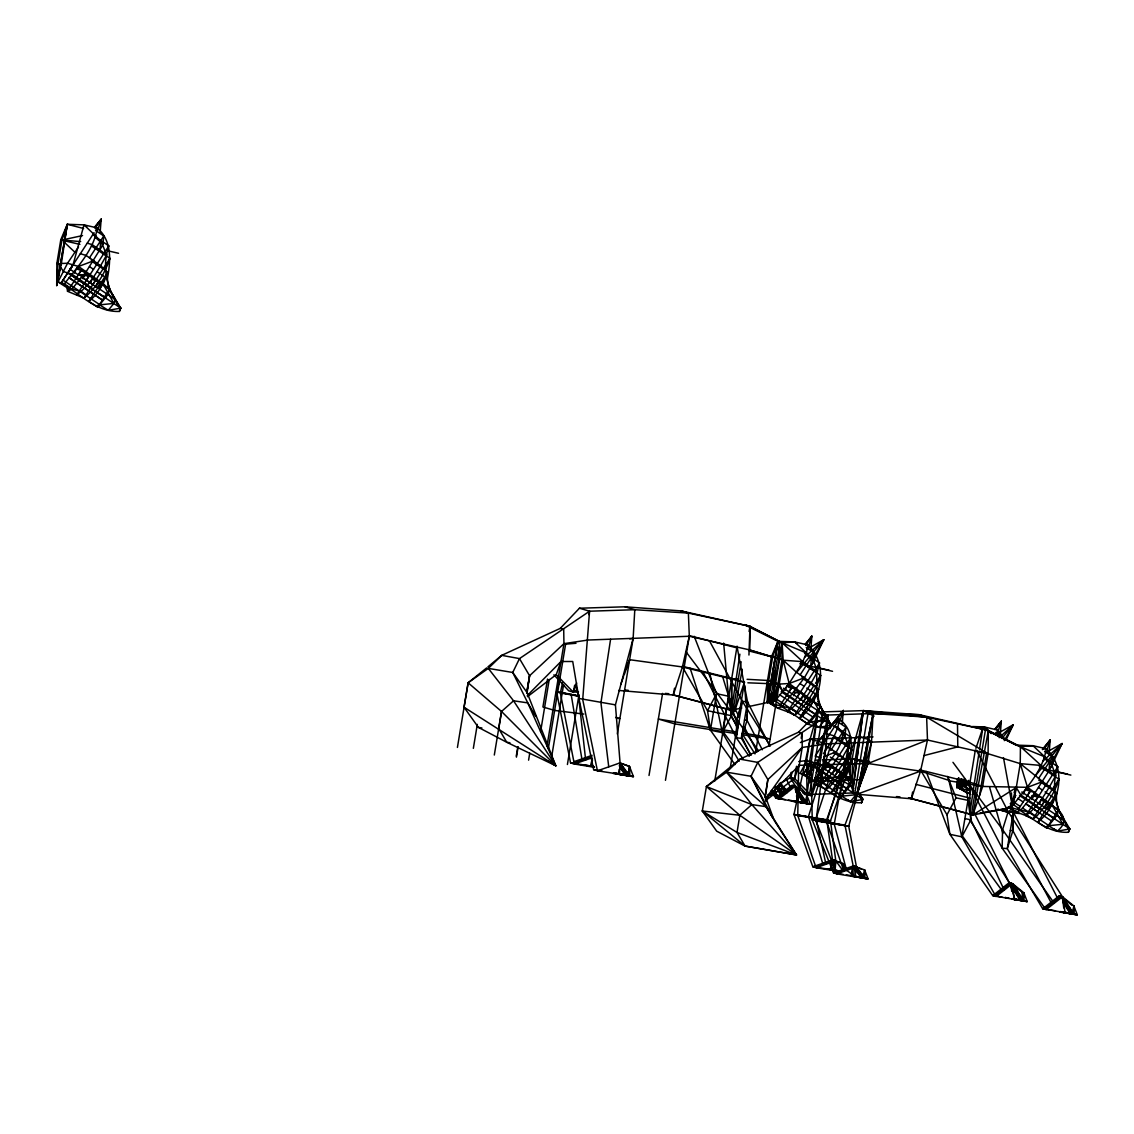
<?xml version="1.0" encoding="UTF-8"?>
<svg xmlns="http://www.w3.org/2000/svg" width="1134" height="1134" viewBox="0 0 1134 1134"><rect width="100%" height="100%" fill="white"/><g stroke="black" fill="none" stroke-linecap="round" stroke-linejoin="round"><path stroke-width="1.5" d="M83.576 228.487L67.317 224.291L61.945 240.039L58.032 263.655L56.7 285.527L56.87 263.4L60.797 239.699L67.317 224.291L84.001 224.858L97.255 227.92C112.309 240.89 110.65 261.018 107.418 278.624C107.971 289.921 115.002 298.979 120.828 308.136L119.41 311.439C96.149 312.346 79.834 293.678 61.208 282.876L94.094 232.725M747.065 679.309L767.534 680.443L767.449 702.584L772.339 704.03L779.228 684.071L789.179 683.519L804.389 677.778L812.199 664.113L823.752 639.732L807.167 648.988M625.628 669.499L629.625 659.704L682.413 666.948L744.443 682.214L734.648 711.16L731.487 710.224L731.728 678.458L682.172 666.253M748.95 655.041L749.971 626.62L782.106 642.794L806.416 653.014C820.392 663.036 815.729 679.975 816.891 694.405C818.436 705.192 824.673 714.009 829.564 723.449M737.554 728.255L731.416 715.71L731.728 678.458L744.443 682.214L738.645 717.269M771.12 694.603L768.668 698.983L769.901 703.307L778.165 708.325L787.535 711.755C801.072 701.889 809.265 686.368 817.288 672.008L802.773 661.646L783.183 660.201L749.787 649.938L750.028 626.308L681.01 610.9L624.976 606.803L579.446 608.221L560.253 628.378L501.71 655.353L487.918 666.863M976.87 750.424L975.353 749.971L970.009 782.262L969.726 813.999L972.887 814.935L1010.578 807.805L1016.277 787.577L1020.246 763.636L1020.43 746.597L988.338 730.438L919.305 714.703L863.328 710.621L817.798 712.039L798.563 732.181L740.006 759.142L706.425 786.571L702.315 811.008L716.702 831.179L745.066 846.077L796.479 854.951L766.06 806.671L751.034 776.28L757.781 762.402L827.933 715.03L873.152 713.513L919.305 714.703L926.634 717.17L988.338 730.438L988.083 753.727L982.668 786.457L972.887 814.935L908.462 797.882M779.143 658.982L779.313 646.437M839.628 871.592L816.111 867.723L797.755 815.559L798.69 765.096M749.205 756.335L736.306 737.809L736.76 719.31L742.359 701.308L709.416 640.795M751.119 755.187L741.452 738.319L747.065 720.331L747.519 701.818L737.128 647.075M977.111 751.658L1008.183 811.646L1062.473 896.796L1073.855 905.91L1077.3 914.812L1042.699 908.788L1007.275 848.657L1012.889 830.669L1013.342 812.157L1003.477 757.611M624.976 606.803L634.799 609.709L633.126 638.513L615.422 704.852L620.071 762.884L619.504 774.508L633.452 776.62L629.483 766.371L620.071 762.884L597.434 770.808L593.649 769.688L578.935 698.459L572.727 661.491L560.976 661.519L527.253 695.553M579.446 608.221L589.581 611.212L582.706 699.565L597.434 770.808L631.567 776.067L615.436 773.317M817.855 701.478L830.088 723.605C823.752 713.201 816.041 702.045 818.606 689.231C823.015 673.596 820.194 656.26 807.904 644.948L794.665 641.901L777.967 641.334L772.608 657.082L768.696 680.698L767.364 702.556L746.895 706.95M964.58 778.916L961.731 789.037L956.841 787.591L957.351 779.186M830.031 728.467L830.201 726.029M861.5 802.744L861.67 800.306M100.146 232.342L101.181 219.188L94.632 227.211M810.682 651.029L811.845 636.217L805.296 644.254M842.264 723.648L843.299 710.494L828.018 729.219M1000.287 734.421L1001.322 721.252L994.773 729.275M1049.134 753.189L1050.169 740.02L1042.529 749.39M822.462 745.024L816.82 743.351L831.534 725.406L839.373 719.225C861.769 736.235 843.625 762.516 853.236 783.424L850.075 777.329M975.92 748.312L982.696 728.439L1016.305 745.137L1032.989 745.704L1046.243 748.752C1058.518 760.064 1061.339 777.4 1056.945 793.035C1054.181 806.331 1062.87 817.486 1068.611 828.614L1069.816 828.982L1068.398 832.285C1049.177 833.263 1034.732 819.981 1019.75 810.115M837.473 728.127L842.945 731.799C842.236 751.53 824.801 765.266 814.028 780.419L823.482 782.914L829.464 787.095C839.16 776.025 847.693 763.905 852.116 749.687L833.504 737.185M1069.234 828.798C1055.91 811.122 1050.424 788.087 1057.838 766.754L1044.315 757.71L1049.815 761.325L1048.964 770.836L1035.101 792.638L1020.898 809.959L1016.532 812.142L1008.225 807.11L1030.352 812.44L1036.334 816.636C1046.03 805.551 1054.549 793.446 1058.972 779.228L1038.999 765.804M616.612 773.657L613.863 772.849L629.682 775.514L624.834 774.65L625.288 769.958M628.023 775.585L626.705 775.202L627.017 772.084M629.483 766.371L628.59 775.755L629.894 776.152L629.483 766.371L627.938 775.727M804.417 799.626L803.878 802.872L802.815 802.418L803.127 799.158M803.949 802.744L794.92 801.327L808.67 803.652L804.445 802.9L804.757 799.64M805.523 803.354L806.869 795.217L810.3 804.134L806.09 803.382L806.869 795.217L795.473 786.103L789.888 777.173M852.669 875.859L864.845 877.914L860.621 877.163L860.933 873.903M834.341 862.648L832.512 859.87L826.714 819.726L855.759 737.681L863.328 710.621L873.152 713.513L871.479 742.331L848.714 826.218L856.482 866.943L855.107 876.795L868.105 878.893L854.356 876.568L868.105 878.893L864.661 869.976L854.838 866.461L853.463 876.313L866.475 878.411L862.251 877.659L862.563 874.385M863.881 878.141L864.661 869.976L865.015 878.467L863.881 878.141L856.482 866.943L853.207 865.979L833.504 872.854L812.227 819.839L811.122 765.266M1061.027 911.75L1074.04 913.848L1069.816 913.097L1070.127 909.837M1071.758 910.319L1071.446 913.579L1075.67 914.33L1065.039 912.317M1059.61 912.048L1077.3 914.812L1073.076 914.061L1073.855 905.91L1074.21 914.401L1063.536 912.501L1072.58 913.919M58.004 281.941L64.425 283.84C77.381 266.703 93.994 250.047 97.255 227.92L95.568 230.471L103.789 235.971L102.91 244.093L101.536 247.07L86.113 271.791L71.91 289.113L67.544 291.296L66.963 287.653L58.004 281.941L67.544 263.244L78.544 246.886M806.231 647.514L814.453 653L813.574 661.122L812.199 664.113M837.7 721.777L845.907 727.277L845.028 735.399L842.094 741.31L837.587 739.978M1044.556 751.318L1052.777 756.803L1051.898 764.926L1048.964 770.836L1044.457 769.504M785.182 792.184L785.55 788.924L779.256 783.877M1011.897 898.624L1023.974 900.651L1019.664 899.872L1020.019 896.625M926.152 771.446L949.895 834.312L992.732 895.619L1024.059 901.176L1023.832 892.713L1022.925 900.835L1027.234 901.615L1023.832 892.713L1012.506 883.627L1009.217 882.649L970.024 820.151M774.777 682.753L772.254 704.001L771.73 692.25L767.364 702.556L777.967 641.334L744.315 624.636L750.028 626.308L782.106 642.794L802.773 661.646L789.179 683.519L775.089 700.869L769.901 703.307L778.207 708.339L782.573 706.156L804.389 677.778L796.635 672.419L783.183 660.201L748.525 649.697M1011.159 802.929L1010.578 807.805L979.946 813.05M1011.415 802.574L1010.578 807.805L1008.225 807.11L1016.503 812.128L1025.859 815.559C1039.396 805.693 1047.603 790.171 1055.612 775.812L1041.097 765.45L1020.246 763.636L988.083 753.727L927.484 740.02L826.36 743.847L822.816 765.28L811.632 795.94L807.039 794.58L817.798 712.039L827.933 715.03L826.36 743.847L815.984 820.945L836.793 873.832L855.986 877.05L846.63 870.388L843.342 869.409L826.714 821.923L839.585 780.461M908.688 797.897L969.726 813.999L979.252 751.119L988.083 753.727L926.634 717.17L863.328 710.621L852.527 792.949L807.039 794.58L791.078 777.357L791.022 772.481M874.101 716.164L863.328 710.621L852.527 792.949L856.964 794.254L911.41 798.761L920.524 771.148L927.484 740.02L926.634 717.17L873.152 713.513L856.964 794.254L920.524 771.148L951.213 781.142L982.668 786.457L1027.503 787.322L1042.713 781.581L1054.464 790.483L1052.069 789.774M618.484 774.21L619.164 769.362M619.618 766.116L620.071 762.884L629.994 776.166L613.097 773.431M852.045 874.172L853.193 865.965L844.958 825.113L867.964 763.522L871.479 742.331L868.842 739.524L859.019 736.618L855.759 737.681L810.13 739.056L800.377 742.543M486.656 667.912L468.129 682.781L464.019 707.219L478.406 727.39L506.77 742.274L555.773 765.748L527.112 692.647L529.578 675.751L563.938 643.658L588.007 640.03L689.302 636.259L749.787 649.938M591.523 766.244L592.472 759.794M831.066 869.693L832.271 861.5M832.696 870.175L834.156 860.352L843.937 863.853L846.205 869.792M834.355 870.657L835.801 860.834L830.471 820.832L852.244 758.873L855.759 737.681L873.038 736.887M672.235 694.603L731.487 710.224L739.878 654.19M56.7 285.527L61.193 264.704L67.317 224.291L56.87 285.13M610.574 639.278L600.935 702.768L608.745 766.839M797.33 643.658L794.665 641.901L782.106 642.794L777.967 641.334L771.857 681.747L767.364 702.556L777.967 641.334L782.843 642.595M979.521 749.376L982.696 728.439M772.339 704.03L782.106 642.794L783.183 660.201L789.179 683.519L820.123 706.213L831.491 725.179L830.06 728.482L818.89 727.333L808.358 724.328L781.425 706.312M963.135 780.32L961.731 789.037L961.278 778.959M535.815 716.504L527.764 702.882L513.56 700.798L501.526 711.472L498.719 728.652L506.77 742.274L509.931 742.742M739.822 815.261L702.315 811.008L737.015 832.455L796.479 854.951L739.822 815.261L706.425 786.571L726.596 772.183L751.034 776.28L773.317 818.776L766.06 806.671L751.856 804.587L739.822 815.261L737.015 832.455L745.066 846.077L796.479 854.951L774.111 820.293M457.427 747.434L468.129 682.781L488.3 668.394L501.71 655.353L519.485 658.599L589.581 611.212L634.799 609.709L688.381 613.083L750.028 626.308L749.078 631.496M473.346 748.355L477.315 724.385M494.311 755.031L501.526 711.472L468.129 682.781M516.268 756.08L517.714 747.349M526.686 693.214L529.578 675.751L519.485 658.599L512.738 672.476L527.764 702.882L555.773 765.748L548.53 761.283M516.438 757.158L518.167 746.696M528.586 760.149L529.748 753.174M547.538 679.068L542.917 706.978L554.639 710.437L583.826 714.094M540.592 731.685L549.239 679.422M546.928 746.413L563.938 643.658L563.711 629.441L560.253 628.378M548.317 748.638L565.611 644.155L576.001 643.276M551.748 756.208L563.598 684.624M567.411 764.5L578.978 694.646M617.321 733.981L633.126 638.513L629.668 638.811M624.182 774.621L624.962 769.943M626.067 775.174L626.578 772.056M649.017 775.472L662.596 693.384M665.46 780.32L689.302 636.259L688.381 613.083L681.01 610.9L688.381 613.083M714.76 780.972L737.072 646.182M733.06 710.692L741.154 661.802M730.339 767.449L737.78 722.471M747.519 701.818L741.452 738.319L736.306 737.809L742.359 701.308L747.519 701.818L769.646 745.832M755.57 752.692L771.46 656.742L777.967 641.334M806.005 653.864L819.513 662.951L817.288 672.008L814.169 671.087L800.675 662.001L820.647 675.425C816.225 689.642 807.691 701.748 798.01 712.832L792.014 708.637L769.901 703.307L780.036 642.057M768.994 745.917L783.183 660.201M785.011 792.184L785.55 788.924M780.376 783.197L791.078 777.357L791.929 772.155M765.748 800.491L794.537 778.42L796.536 766.286M801.185 738.262L802.021 733.244L798.563 732.181M802.021 733.244L802.234 747.448L799.272 765.308L794.537 778.42L811.632 795.94L827.933 715.03L816.962 781.326L862.209 779.597L873.152 713.513L856.964 794.254L867.964 763.522L927.484 740.02M802.248 802.39L802.787 799.144M809.336 795.26L822.859 713.527M863.328 710.621L852.385 776.705L815.587 778.023M854.738 793.602L868.247 712.067M860.054 877.149L860.593 873.889M861.684 877.631L862.223 874.371M863.314 878.113L864.661 869.976M960.952 778.86L959.378 788.343L970.789 794.509M976.544 813.631L971.427 814.51L985.517 729.446L1016.305 745.137L1044.74 756.817L1051.898 764.926L1055.612 775.812L1052.494 774.891M979.606 795.359L986.58 753.288M1074.295 914.415L1062.473 896.796L1045.987 909.766L1002.13 848.147L1002.584 829.649L1008.183 811.646L1013.342 812.157L1007.275 848.657L1002.13 848.147L967.926 782.191M1019.225 899.886L1019.764 896.64M1022.485 900.85L1023.832 892.713M1069.249 913.083L1070.057 908.192M1070.879 913.565L1071.417 910.304M1072.509 914.047L1073.855 905.91M526.871 691.91L529.578 675.751M764.897 797.33L767.86 779.554L802.234 747.448L826.36 743.847L810.13 739.056L817.798 712.039L806.827 778.335L812.086 778.137M960.597 779.625L958.145 784.005L959.378 788.343L964.566 785.905L965.431 780.773M1009.529 806.501L1013.413 804.672L1016.277 787.577L972.887 814.935L988.338 730.438M734.988 764.585L710.423 730.168L716.575 693.696L694.206 636.316M739.17 761.24L722.372 732.692L728.51 696.205L723.634 643.091M1024.059 901.176L1012.506 883.627L996.021 896.597L961.83 836.821L967.968 800.349L965.558 781.312M818.238 741.452L818.521 739.779M56.799 285.555L67.317 224.291M959.959 780.235L956.841 787.591L958.528 777.881M911.41 798.761L912.615 791.986M742.246 669.244L734.648 711.16L673.284 695.014L618.625 690.45M846.63 870.388L834.227 824.135L848.927 743.082M674.532 688.196L673.284 695.014L682.413 666.948L689.302 636.259M802.773 661.646L806.416 653.014L807.904 644.948M972.462 726.525L984.142 726.922L997.381 729.984L996.644 734.01L1013.229 724.768L1006.014 740.006M1010.224 803.737L1013.413 804.672C1026.369 787.549 1042.982 770.893 1046.243 748.752M553.916 674.801L568.687 690.776L573.28 692.123L574.669 685.219M588.886 614.671L589.581 611.212M842.293 869.764L835.786 860.834L816.111 867.723L812.823 866.759L793.984 814.453L810.13 739.056L806.586 760.489L807.039 794.58M956.841 787.591L958.91 777.981M594.457 767.335L574.328 763.99L560.352 692.973L562.606 682.597M851.081 875.604L853.193 865.965L861.401 869.013M119.41 311.439L120.218 307.952M830.06 728.482L831.491 725.179L818.932 727.348L811.108 721.834L809.251 721.281L808.358 724.328L799.513 718.403L818.606 689.231L803.269 678.897M803.354 774.196L811.533 761.722L803.326 774.196C821.966 784.955 838.267 803.652 861.528 802.744L862.053 800.42M1068.398 832.285L1069.206 828.798M592.43 758.093L590.502 765.946L570.544 762.87L556.596 691.868L559.728 680.202M832.129 861.457L830.187 869.438L812.823 866.759L832.512 859.87L835.786 860.834L835.078 870.884L830.187 869.438L838.154 870.742M95.355 236.822L108.85 245.908C101.649 266.603 106.681 288.816 118.9 306.407M107.957 286.009L109.474 289.17L108.212 294.23L97.694 307.286L88.849 301.361C96.362 295.407 102.925 286.448 104.852 276.909L107.418 278.624L101.195 274.471M787.832 684.61L820.109 706.198L811.306 700.373L799.513 718.403C807.025 712.45 813.588 703.491 815.516 693.951L818.082 695.666L806.756 688.097M837.445 728.17L850.968 737.213C846.758 752.239 845.822 769.263 853.25 783.452C845.766 773.119 832.937 767.605 823.171 759.553M859.274 793.729L862.96 799.442L850.387 801.61L840.719 795.558L839.826 798.605L851.591 780.49L823.397 761.623L851.577 780.476L850.33 785.536L839.826 798.605L830.967 792.666C838.494 786.727 845.043 777.754 846.985 768.214L849.536 769.929L830.258 757.03M1038.843 780.433L1042.713 781.581L1020.246 763.636L1027.503 787.322L1058.461 810.016L1057.2 815.062L1046.682 828.132L1037.837 822.207C1045.35 816.253 1051.913 807.295 1053.84 797.755L1056.406 799.47L1050.183 795.303M818.932 727.348L824.56 720.459L825.963 716.617L817.288 710.749L808.358 724.328L818.876 711.259L820.123 706.213M86.666 226.616L84.001 224.858L73.03 264.86L70.11 269.339L78.331 274.839L89.302 275.746L108.85 245.908M108.042 291.438L97.694 307.286L98.587 304.238L108.269 310.305L120.828 308.136L67.771 272.869L95.355 291.381M1022.911 808.244L1048.525 825.368L1046.682 828.132L1047.575 825.084L1057.257 831.151L1069.816 828.982L1058.461 810.016L1055.584 814.538L1036.632 801.922M58.032 263.655L61.179 264.761L56.87 263.4M829.606 777.513L815.984 818.748L825.963 864.278L822.674 863.314L808.471 816.537L832.937 738.362M97.652 230.301L101.181 219.188L94.561 227.395M808.315 647.33L811.845 636.217L805.225 644.438M839.77 721.607L843.299 710.494L816.82 743.351M997.792 732.366L1001.322 721.252L994.702 729.474M1047.15 749.546L1050.169 740.02L1042.444 749.617M92.605 261.855L107.957 272.188L103.109 284.053L99.523 288.348M818.606 689.231L813.773 701.096L810.186 705.391M842.633 758.462L850.075 763.494L845.227 775.358L841.641 779.653M1041.593 782.701L1056.945 793.035L1052.097 804.899L1048.511 809.194M620.822 684.298L623.572 676.601M624.125 675.07L629.625 659.704M527.452 696.701L556.241 674.631L560.976 661.519M578.51 691.938L573.28 692.123L576.639 682.937M91.386 245.88L109.984 258.382C104.725 273.393 96.277 287.951 83.973 298.1L67.516 291.296L81.279 270.317L78.303 274.825L89.302 275.746L76.843 294.712C90.422 284.903 98.601 269.325 106.624 254.966L100.798 240.521L99.976 250.004L106.624 254.966L103.506 254.044M769.901 703.307L771.857 698.459M961.986 781.879L959.378 788.343L967.685 793.375L970.591 791.915M1014.094 792.567L1015.398 789.335M861.528 802.744L862.96 799.442L812.624 766.003M809.081 778.959L809.633 782.602L811.575 779.696L800.136 773.246L807.125 760.205M1050.523 767.916L1062.076 743.535L1045.491 752.778M74.334 273.124L76.389 268.928L86.113 271.791M784.997 690.167L787.053 685.957L796.763 688.834M806.558 704.313L808.84 699.65L806.43 697.112L813.758 685.928L816.14 686.68L804.389 677.778L801.809 677.012M816.452 764.429L818.521 760.234M838.026 778.576L840.308 773.912L845.227 775.358L853.576 790.781M1023.322 793.956L1025.377 789.76L1035.101 792.638M1058.972 779.228L1044.754 800.916L1047.178 803.453L1044.882 808.117L1048.922 809.307M90.21 283.231L92.293 279.049C107.135 281.515 113.627 296.215 120.247 307.966M800.873 700.273L802.957 696.092L809.903 698.133M832.342 774.536L834.426 770.355L841.371 772.41M1039.198 804.077L1041.281 799.895L1048.227 801.936M82.867 278.652L85.064 274.485M793.531 695.681L794.991 692.917M824.985 769.958L827.182 765.79M1031.855 799.484L1034.052 795.331L1042.529 797.84M722.372 732.692L731.416 715.71L728.51 696.205L716.575 693.696L707.531 710.678L710.423 730.168L722.372 732.692L709.799 673.057M970.718 813.007L970.874 819.839L961.83 836.821L949.895 834.312L946.989 814.807L956.033 797.826L947.514 776.436M814.297 784.303L819.003 786.032C832.526 776.152 840.733 760.645 848.756 746.271L842.931 731.841M814.014 657.068L823.752 639.732L804.587 657.323M1004.299 740.658L1013.229 724.768L999.182 737.667M1052.338 760.871L1062.076 743.535L1042.926 761.127M963.971 781.198L959.378 788.343L962.766 789.037L959.378 788.343L964.098 780.802L959.378 788.343L970.463 790.823M831.491 725.179L824.56 720.459L813.773 701.096L808.84 699.65L806.146 704.186L810.597 705.504M837.615 778.463L840.308 773.912L843.129 775.557M1044.471 807.989L1047.178 803.453L1052.097 804.899L1062.884 824.262L1069.816 828.982M1046.682 828.132L1058.461 810.016C1066.003 818.153 1065.648 824.106 1057.257 831.151L1054.464 829.408M851.591 780.49L848.714 784.997L853.874 788.201M773.572 697.594L777.258 691.896M1011.911 801.398L1015.582 795.699M97.694 307.286L99.494 304.507L63.022 280.112M88.821 301.361L107.957 272.188M788.995 691.882L791.943 687.36L780.079 705.419L782.573 706.156L775.089 700.869L781.907 659.832L782.106 642.794L774.777 682.838L772.254 704.001L777.952 683.774L782.46 691.145L803.524 705.858L801.171 705.164M792.014 708.637L789.973 708.041L798.01 712.832L794.636 715.143L787.506 711.755L819.513 662.951M788.158 710.805L794.636 715.143L806.43 697.112L813.773 701.096M827.919 786.642L829.464 787.095L826.091 789.406L818.961 786.018L850.968 737.213M850.075 763.494L830.939 792.666M1027.319 795.685L1030.267 791.163L1026.157 788.413L1030.239 791.206L1018.403 809.222L1020.898 809.959L1013.413 804.672M1057.838 766.754L1025.831 815.559L1032.932 818.932L1044.754 800.916L1052.097 804.899M1037.808 822.193L1056.945 793.035M61.236 282.89L73.03 264.86L70.081 269.339M773.714 697.155L776.436 693.002L773.686 697.155M1012.038 800.958L1015.667 795.416L1012.01 800.958L1014.944 796.536M89.444 257.857L103.789 235.971M83.944 298.1L109.984 258.382M800.108 674.9L814.453 653M815.488 683.292L820.647 675.425M822.49 744.981L815.162 756.165L820.647 757.781M823.355 743.663L839.373 719.225C837.983 732.096 830.414 743.096 823.44 753.628M816.267 772.481L820.449 766.145L817.685 764.302M830.712 750.481L845.907 727.277M826.062 789.406L845.227 760.191M847.807 756.25L852.116 749.687M1038.432 778.704L1052.777 756.803M86.368 280.169L89.302 275.746M97.694 287.809L100.642 283.33L109.445 289.156L115.243 299.461M797.032 697.212L799.952 692.775L804.19 694.036M803.51 701.549L806.43 697.112M828.5 771.474L831.42 767.052L823.567 766.4L831.42 767.052M834.978 775.812L837.898 771.375L845.227 775.358M842.775 774.635L839.812 779.115L842.066 779.767M1041.834 805.353L1044.754 800.916M1046.682 808.641L1049.63 804.176L1042.174 799.186L1058.433 810.002L1049.63 804.176M95.072 228.373L101.181 219.188M805.735 645.416L811.845 636.217M808.358 724.328L810.186 721.564L776.421 698.983M835.446 722.315L843.299 710.494M839.826 798.605L841.655 795.827L814.708 777.811M996.091 729.134L1001.322 721.252M1044.06 749.22L1050.169 740.02M765.379 799.116L802.234 747.448M800.136 773.246L806.558 775.146L819.528 759.057M958.145 784.005L964.566 785.905L968.776 780.348M108.269 310.305L113.896 303.416L115.299 299.574L81.01 276.639L92.86 284.549L95.766 280.07L103.109 284.053L113.896 303.416L100.444 304.791M847.608 799.867L850.358 801.596L856.014 794.721L842.562 796.096M1016.262 811.023L1008.409 812.369L997.835 809.364L1008.409 812.369L1012.152 807.791M796.635 672.419L823.752 639.732M1001.932 738.39L1013.229 724.768M1034.973 776.223L1062.076 743.535M765.549 799.342L799.272 765.308L867.964 763.522L920.524 771.148M793.687 853.009L796.479 854.951L751.856 804.587L726.596 772.183L740.006 759.142L757.781 762.402L767.86 779.554L765.407 796.437L766.145 801.568M777.343 798.591L793.843 785.621L798.903 789.675M994.376 896.101L1010.848 883.131L1022.202 892.231L1023.903 896.682M1073.076 914.061L1062.473 896.796L1059.199 895.832L1042.699 908.788L1055.485 910.786M1044.343 909.27L1060.829 896.314L1072.225 905.428M809.662 782.602L812.582 781.156M61.208 263.513L67.544 263.244L78.515 266.476L93.725 260.735L105.476 269.637L103.081 268.928M823.681 756.633L835.857 752.04L847.608 760.942L845.199 760.234M573.776 761.736L592.076 755.329M572.443 763.437L583.755 759.468M585.371 758.901L591.835 756.633M591.367 758.022L574.328 763.99L570.544 762.87M814.467 867.241L834.156 860.352M835.148 873.35L854.838 866.461L863.47 878L863.243 874.597M924.012 755.584L957.791 746.867L957.493 723.804M819.769 764.387L817.898 764.855L814.694 762.884L811.179 762.87L809.619 761.382M971.427 814.51L974.857 813.688M63.66 239.671L82.541 235.574M731.487 710.224L741.764 708.041M798.747 761.609L806.586 760.489L822.816 765.28M811.108 721.834L824.56 720.459L806.047 708.424M1049.432 825.637L1062.884 824.262L1044.371 812.227M976.289 727.489L984.142 726.922L986.807 728.68M573.946 690.578L577.433 690.464M815.36 760.177L818.876 760.049M822.391 759.936L852.244 758.873L869.551 761.382M747.859 682.81L779.228 684.071L782.46 691.145M735.13 678.656L738.546 678.841M63.646 240.181L80.684 241.599M624.749 690.025L628.279 690.308M665.318 693.413L668.847 693.71M859.544 793.531L852.527 792.949L852.244 758.873L867.964 763.522M896.441 796.578L899.957 796.876M744.485 720.076L747.065 720.331L762.289 749.772M1010.309 830.414L1012.889 830.669L1050.934 902.31L1054.223 903.274L1002.584 829.649L952.957 762.317M1013.144 812.851L1019.537 813.517M616.428 718.191L619.873 718.63L615.634 717.383M1013.626 899.333L1027.234 901.615L1013.272 898.823M559.813 692.321L564.647 693.016M615.422 704.852L578.935 698.459M793.984 814.453L830.471 820.832L793.984 814.453L826.714 819.726M812.227 819.839L848.714 826.218L812.227 819.839L844.958 825.113M1001.974 897.051L992.732 895.619L1009.217 882.649L1018.049 889.736M1008.409 898.043L1005.05 897.518L1009.019 898.156M593.649 769.688L602.069 771.007M785.295 799.598L775.699 798.109L771.304 790.441M788.484 800.094L791.688 800.604M836.694 873.364L833.504 872.854L836.793 873.832L856.482 866.943L865.1 878.481M839.897 873.86L843.086 874.357M846.29 874.853L849.479 875.349M779.483 795.94L773.431 794.991L779.809 796.04M779.597 796.181L775.061 795.473L779.852 796.252M779.724 796.422L768.072 794.523M619.207 773.941L626.138 775.032L619.292 765.762M805.452 799.839L805.594 803.241L796.55 801.809L810.3 804.134L792.609 801.355M807.224 803.722L775.699 798.109L792.184 785.139L795.473 786.103L807.309 803.722L806.869 795.217M837.87 870.869L831.817 869.92L838.196 870.969M837.983 871.11L833.447 870.402L838.239 871.181M974.276 812.922L1010.507 885.2L1014.987 899.744L1011.712 898.78L1020.798 900.212L1020.699 896.824M737.199 733.84L674.801 723.889L658.358 719.041L735.98 731.912M742.387 734.662L770.128 739.084L758.405 735.626L742.869 733.046M559.87 692.392L569.679 693.98M556.596 691.868L576.71 695.61M772.07 794.58L779.823 795.841L771.8 794.509L776.691 795.955L774.706 789.491M773.7 795.062L779.909 796.068M775.33 795.544L779.979 796.295M584.705 765.053L593.876 766.527M794.041 801.072L805.806 802.971M808.67 803.652L794.65 801.256L798.18 802.291L795.473 786.103L778.987 799.073L773.034 790.526M619.32 773.842L629.682 775.514M617.321 773.87L633.452 776.62L618.88 773.912M797.755 815.559L830.471 820.832M815.984 820.945L848.714 826.218M825.141 868.658L838.21 870.756M1011.982 898.851L1025.604 901.133M832.087 869.991L837.346 870.926M833.717 870.473L837.431 871.153M851.832 875.831L864.845 877.914M1075.67 914.33L1062.657 912.232L1065.18 912.983L1062.473 896.796L1063.749 907.937M593.649 766.471L590.502 765.946L593.394 766.797M794.877 801.114L805.636 802.915M617.619 773.955L628.59 775.755L620.071 762.884M1011.712 898.78L1022.429 900.694L1022.202 892.231M865.058 878.155L852.711 876.086L861.755 877.503L853.207 865.979L860.621 877.163M478.406 727.39L481.893 727.971M560.352 692.973L578.595 696.163L585.654 760.021L581.87 758.915L571.082 693.951M731.416 715.71L707.531 710.678L682.413 666.891L684.142 667.458M956.033 797.826L967.968 800.349L970.335 805.055M964.906 818.592L970.874 819.839L1004.256 890.105L1000.968 889.141L961.519 834.822M64.794 240.876L79.904 244.363M108.453 250.954L118.531 253.279M819.117 667.997L829.195 670.307M799.81 663.773L832.54 671.3M1057.441 771.786L1067.519 774.111M1039.864 767.973L1070.865 775.103M919.405 769.773L970.009 782.262L982.668 786.457M915.748 784.317L969.868 798.123M689.869 635.763L737.454 648.01M749.361 651.058L771.46 656.742M66.963 287.653L81.364 291.608L87.346 295.79L85.787 295.336M92.591 235.036L95.752 235.971L102.91 244.093L95.171 237.29M87.247 243.172L92.109 244.604L99.976 250.004L95.469 248.672M60.797 239.699L64.851 240.904M80.344 253.718L85.986 255.377L93.725 260.735L91.145 259.969M96.603 264.591L100.685 265.795M86.468 274.91L93.541 276.994L99.239 281.09M103.109 284.053L93.768 279.942M75.992 278.411L79.678 279.503L92.86 288.83L90.507 288.121M84.044 283.798L87.361 284.776M97.722 287.809L99.934 288.461M106.596 293.749L108.212 294.23M104.257 297.321L96.645 292.189L105.816 297.774M79.323 290.999L81.364 291.608M90.663 298.596L92.336 299.078M119.623 307.782L120.828 308.136M806.132 665.715L810.626 667.033L811.462 657.564L813.574 661.122L804.53 653.198M807.266 681.633L811.349 682.838M767.534 680.443L775.684 683.022M779.228 684.071L774.777 682.838L775.358 670.307L771.843 681.803L768.696 680.698M786.656 695.454L790.327 696.545M794.693 700.84L798.024 701.818M818.876 711.259L783.481 688.21M768.668 698.983L771.857 699.919M816.466 714.817L781.17 691.74M1045.591 785.437L1049.673 786.642M563.938 643.658L565.611 644.155M801.327 715.625L802.985 716.121M831.534 725.406L837.884 727.277L845.028 735.399L835.999 727.475M824.517 733.046L834.227 735.909L848.756 746.271L845.638 745.364M1024.98 799.257L1028.666 800.349L1041.848 809.662L1039.495 808.967M1036.348 805.622L1033.031 804.644L1039.467 808.967M825.283 745.846L835.857 752.04M1055.584 814.595L1064.287 820.421L1061.353 818.464M1054.804 818.62L1019.494 795.544M842.803 757.101L838.721 755.896L833.391 752.267M1028.311 811.845L1030.352 812.44M1034.775 816.168L1036.334 816.636L1032.961 818.946L1025.859 815.559M1039.651 819.428L1041.324 819.925M823.369 761.665L828.231 763.097M828.6 766.215L835.659 768.299M805.849 763.026L813.914 765.407L834.993 780.135L832.639 779.441M572.953 694.504L578.595 696.163L575.576 684.653M818.11 769.717L821.796 770.808M826.162 775.103L829.493 776.081M850.33 785.536L836.169 776.662M847.934 789.094L838.763 783.495M821.441 782.304L823.482 782.914M832.795 789.902L834.454 790.384M862.96 799.442L859.87 795.062M808.471 816.537L815.984 818.748M826.714 821.923L834.227 824.135M1060.276 911.538L1061.906 912.019M852.442 876.001L855.986 877.05M791.078 777.357L794.537 778.42M1055.612 814.552L1057.2 815.062M619.447 762.941L627.612 765.819M840.663 862.889L832.512 859.87L834.383 862.421M706.425 786.571L751.856 804.587M1041.281 799.895L1049.999 805.097M101.011 284.251L98.19 282.607L95.483 287.157L98.19 282.607L100.728 286.604M802.957 696.092L811.661 701.294M1061.311 818.606L1064.259 820.406M464.019 707.219L555.773 765.748L513.56 700.798L488.3 668.394L512.738 672.476L527.112 692.647M787.053 685.957L789.944 687.814M1054.308 829.209L1057.257 831.151M847.452 799.668L850.387 801.61M995.709 732.536L1003.93 738.036L997.381 729.984M1038.475 787.464L1042.5 790.157M1045.08 791.901L1048.964 794.495M1034.293 793.857L1038.319 796.536M1034.265 793.885L1038.29 796.578L1035.356 801.015L1021.805 792.014M1017.652 798.35L1023.166 802.021M1025.816 803.808L1037.681 811.746L1025.845 803.822M1038.872 812.539L1042.557 815.006M1043.79 815.842L1051.431 820.931M1013.385 801.866L1020.26 806.458M965.899 784.005L970.038 786.769M961.349 784.955L965.488 787.705M800.136 683.66L804.162 686.353M779.327 694.547L784.827 698.218M786.145 699.111L792.879 703.604M794.14 704.469L813.092 717.127M89.487 266.632L93.512 269.325M97.396 271.919L99.976 273.648M77.169 267.567L109.445 289.156M823.1 767.931L834.978 775.854M810.782 768.809L813.56 770.652M818.946 774.281L844.561 791.404M88.665 290.885L68.692 277.518L88.693 290.899M807.89 773.246L812.029 776.01M1028.666 800.349L1020.784 794.948L1016.277 787.577M79.678 279.503L71.796 274.102L63.717 271.721L60.882 267.695M78.515 266.476L93.541 276.994M1003.193 808.698L1008.409 812.369M964.566 785.905L969.556 789.42M806.558 775.146L812.78 779.54M64.425 283.84L71.91 289.113M1059.184 895.817L1061.722 897.844M802.702 792.709L805.225 794.736M778.874 784.402L783.92 788.442L785.054 791.419M702.315 811.008L745.066 846.077M726.596 772.183L766.06 806.671M1044.159 758.136L1051.898 764.926L1049.786 761.368M1041.097 765.45L1020.43 746.597L1032.989 745.704L1044.74 756.817M64.496 242.449L74.702 252.046M984.142 726.922L991.187 733.599M794.665 641.901L806.416 653.014M84.001 224.858L95.752 235.971M501.526 711.472L555.773 765.748L553.789 762.955M556.241 674.631L573.28 692.123M685.857 651.596L736.76 719.31L758.533 750.921M620.185 764.982L628.123 775.613M722.103 730.395L742.912 758.575M751.034 776.28L765.407 796.437L773.53 818.705M780.305 782.531L787.237 792.595L783.948 791.617L779.937 783.863M1063.125 901.7L1071.035 913.451M795.147 789.548L804.034 802.759M1072.665 913.933L1060.829 896.314L1071.446 913.579L1063.494 912.275L1070.95 913.437L1070.808 910.035M805.679 803.241L793.843 785.621L804.445 802.9M854.838 866.461L862.251 877.659M620.085 765.195L626.705 775.202M620.1 767.491L624.834 774.65M1011.726 891.083L1010.848 883.131L1022.429 900.694M1020.798 900.212L1009.217 882.649L1019.75 899.886M778.066 785.678L782.885 792.992M777.385 786.656L782.219 793.97M775.755 786.174L781.539 794.962M730.622 715.724L738.121 727.461M741.877 733.344L754.989 753.897M1047.178 803.453L1049.715 807.451M808.84 699.65L810.541 702.315M840.308 773.912L841.995 776.577M742.359 701.308L770.312 745.945M1062.728 901.587L1069.816 913.097M806.09 803.382L795.473 786.103L796.21 792.482M795.728 790.894L802.815 802.418M1023.01 900.85L1012.506 883.627L1014.25 899.531M1010.848 883.131L1021.38 900.368M777.711 785.579L782.091 792.751M776.946 786.528L781.34 793.701M776.195 787.478L780.575 794.665M920.085 769.249L946.989 814.807M860.295 796.351L861.755 799.087M1013.342 812.157L1057.171 897.391M728.51 696.205L738.844 716.348M744.4 727.192L757.115 751.97M703.037 672.023L736.306 737.809M786.231 778.845L790.185 786.712M741.395 736.108L750.609 754.932M842.293 863.371L843.427 866.333M690.124 668.209L710.423 730.168M722.684 676.87L737.908 726.696M989.684 787.549L1002.881 833.377M948.081 776.847L961.83 836.821M967.968 800.349L970.874 819.839M796.564 795.657L797.301 802.036M775.089 787.79L775.968 795.742M744.684 685.687L745.874 703.009M746.711 715.129L747.065 720.331M1011.443 792.907L1012.166 811.788M1012.293 815.218L1012.889 830.669M843.937 863.853L844.121 870.614M783.92 788.442L784.048 793.516M970.009 782.262L970.123 787.379M962.894 779.228L961.731 789.037L962.894 779.271M799.952 692.775L793.687 692.264L799.952 692.775M1038.29 796.578L1032.025 796.068L1038.29 796.578M93.569 294.16L89.912 291.707L93.541 294.145M102.443 300.085L94.831 295.01L102.4 300.085"/></g></svg>
